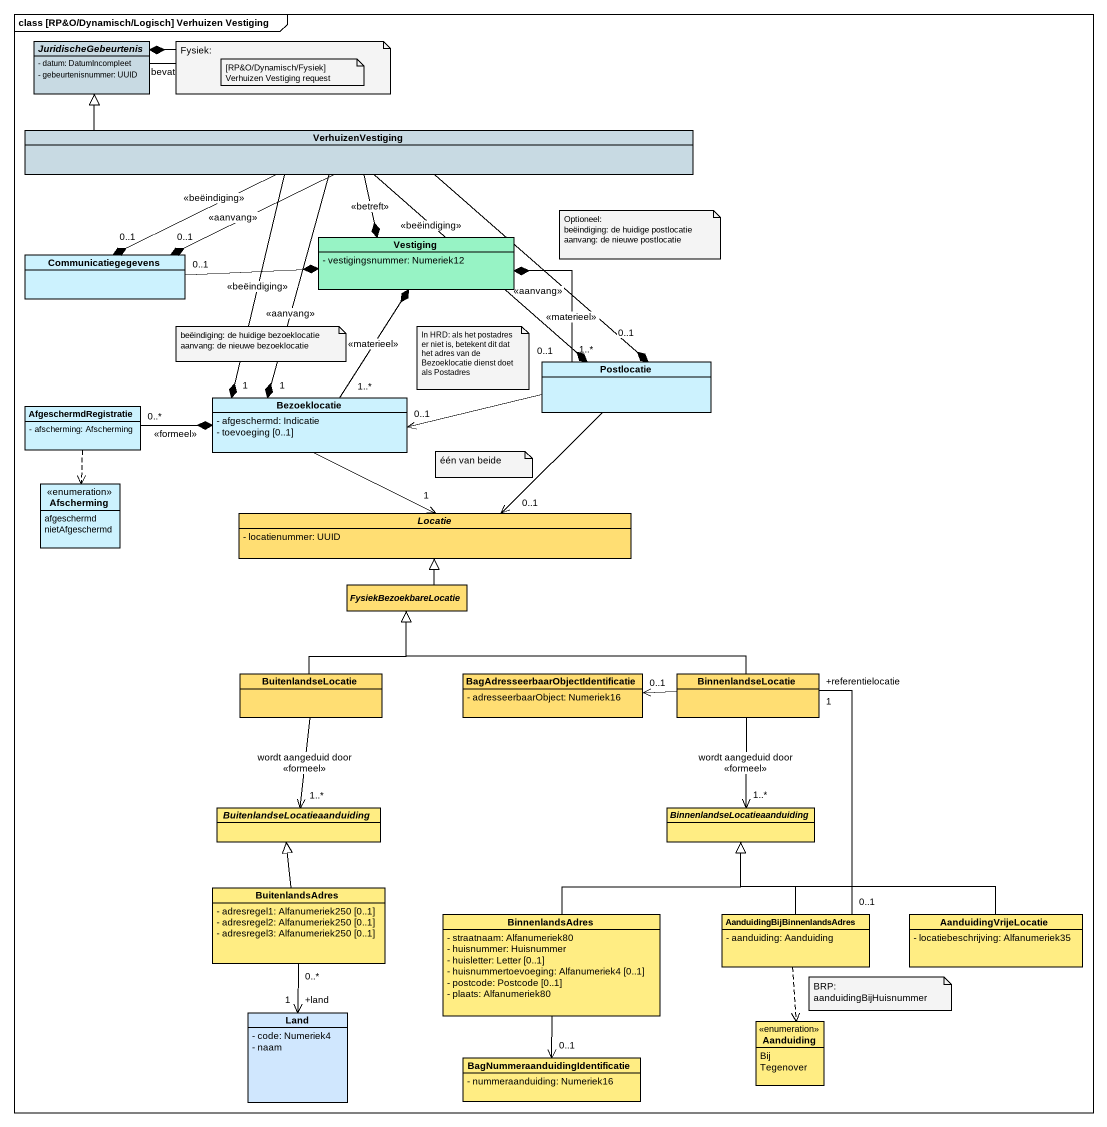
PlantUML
@startuml
mainframe class [RP&O/Dynamisch/Logisch] Verhuizen Vestiging
hide circle
hide empty members
skinparam classAttributeIconSize 0
abstract class JuridischeGebeurtenis #C8DAE3 {
  - datum: DatumIncompleet
  - gebeurtenisnummer: UUID
}
class VerhuizenVestiging #C8DAE3
class Vestiging #97F3C5 {
  - vestigingsnummer: Numeriek12
}
class Communicatiegegevens #CCF2FE
class Postlocatie #CCF2FE
class Bezoeklocatie #CCF2FE {
  - afgeschermd: Indicatie
  - toevoeging [0..1]
}
class AfgeschermdRegistratie #CCF2FE {
  - afscherming: Afscherming
}
enum Afscherming #CCF2FE {
  afgeschermd
  nietAfgeschermd
}
abstract class Locatie #FFDE73 {
  - locatienummer: UUID
}
abstract class FysiekBezoekbareLocatie #FFDE73
class BuitenlandseLocatie #FFDE73
class "BagAdresseerbaarObjectIdentificatie" as BagAdresseerbaarObjectIdenti #FFDE73 {
  - adresseerbaarObject: Numeriek16
}
class BinnenlandseLocatie #FFDE73
abstract class "BuitenlandseLocatieaanduiding" as BuitenlandseLocatieaanduidin #FFED83
abstract class "BinnenlandseLocatieaanduiding" as BinnenlandseLocatieaanduidin #FFED83
class BuitenlandsAdres #FFED83 {
  - adresregel1: Alfanumeriek250 [0..1]
  - adresregel2: Alfanumeriek250 [0..1]
  - adresregel3: Alfanumeriek250 [0..1]
}
class BinnenlandsAdres #FFED83 {
  - straatnaam: Alfanumeriek80
  - huisnummer: Huisnummer
  - huisletter: Letter [0..1]
  - huisnummertoevoeging: Alfanumeriek4 [0..1]
  - postcode: Postcode [0..1]
  - plaats: Alfanumeriek80
}
class "AanduidingBijBinnenlandsAdres" as AanduidingBijBinnenlandsAdre #FFED83 {
  - aanduiding: Aanduiding
}
class AanduidingVrijeLocatie #FFED83 {
  - locatiebeschrijving: Alfanumeriek35
}
class Land #D0E7FE {
  - code: Numeriek4
  - naam
}
enum Aanduiding #FFED83 {
  Bij
  Tegenover
}
class "BagNummeraanduidingIdentificatie" as BagNummeraanduidingIdentific #FFED83 {
  - nummeraanduiding: Numeriek16
}
JuridischeGebeurtenis --* JuridischeGebeurtenis : bevat
VerhuizenVestiging -left-|> JuridischeGebeurtenis
VerhuizenVestiging --* Vestiging : <<betreft>>
VerhuizenVestiging -left-* "0..1" Communicatiegegevens : <<aanvang>>
VerhuizenVestiging -left-* "0..1" Communicatiegegevens : <<beëindiging>>
VerhuizenVestiging --* "0..1" Postlocatie : <<beëindiging>>
VerhuizenVestiging --* "0..1" Postlocatie : <<aanvang>>
VerhuizenVestiging --* "1" Bezoeklocatie : <<aanvang>>
VerhuizenVestiging --* "1" Bezoeklocatie : <<beëindiging>>
Communicatiegegevens "0..1" -right-* Vestiging
Postlocatie "1..*" -left-* Vestiging : <<materieel>>
Postlocatie -left-> "0..1" Bezoeklocatie
Postlocatie --> "0..1" Locatie
Bezoeklocatie "1..*" -up-* Vestiging : <<materieel>>
Bezoeklocatie --> "1" Locatie
AfgeschermdRegistratie "0..*" -right-* Bezoeklocatie : <<formeel>>
AfgeschermdRegistratie ..> Afscherming
FysiekBezoekbareLocatie -up-|> Locatie
BuitenlandseLocatie -up-|> FysiekBezoekbareLocatie
BagAdresseerbaarObjectIdenti "0..1" <-right- BinnenlandseLocatie
BinnenlandseLocatie -left-|> FysiekBezoekbareLocatie
BuitenlandseLocatieaanduidin "1..*" <-up- BuitenlandseLocatie : wordt aangeduid door\n<<formeel>>
BinnenlandseLocatieaanduidin "1..*" <-up- BinnenlandseLocatie : wordt aangeduid door\n<<formeel>>
BuitenlandsAdres -up-|> BuitenlandseLocatieaanduidin
BuitenlandsAdres "0..*" --> "+land\n1" Land
BinnenlandsAdres -up-|> BinnenlandseLocatieaanduidin
AanduidingBijBinnenlandsAdre "0..1" -up- "+referentielocatie\n1" BinnenlandseLocatie
AanduidingBijBinnenlandsAdre -up-|> BinnenlandseLocatieaanduidin
AanduidingBijBinnenlandsAdre ..> Aanduiding
AanduidingVrijeLocatie -left-|> BinnenlandseLocatieaanduidin
BagNummeraanduidingIdentific "0..1" <-up- BinnenlandsAdres
note as N1
  Fysiek:
end note
note as N2
  [RP&O/Dynamisch/Fysiek] Verhuizen Vestiging request
end note
note as N3
  Optioneel:
  beëindiging: de huidige postlocatie
  aanvang: de nieuwe postlocatie
end note
note as N4
  beëindiging: de huidige bezoeklocatie
  aanvang: de nieuwe bezoeklocatie
end note
note as N5
  In HRD: als het postadres er niet is, betekent dit dat het adres van de Bezoeklocatie dienst doet als Postadres
end note
note as N6
  één van beide
end note
note as N7
  BRP: aanduidingBijHuisnummer
end note
@enduml
